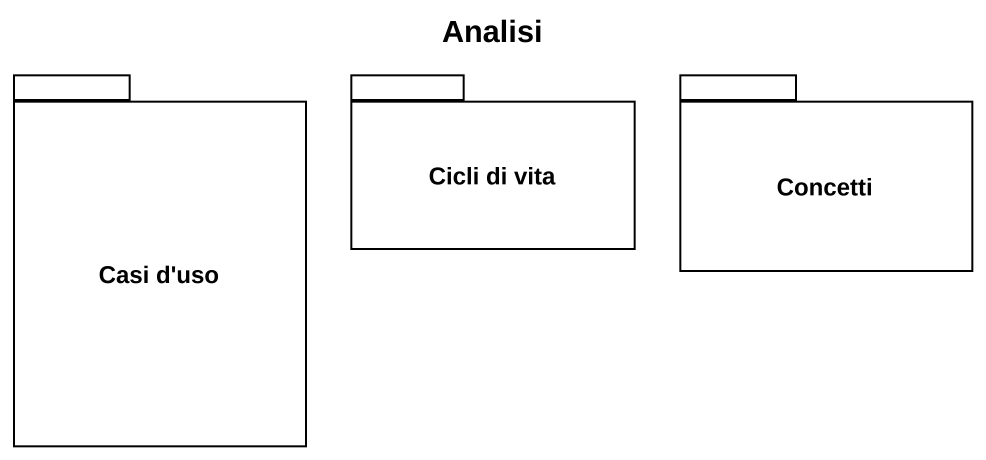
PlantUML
@startuml
title Analisi
package "Casi d'uso" as Casi_d_uso {
}
package "Cicli di vita" as Cicli_di_vita {
}
package Concetti {
}
@enduml
